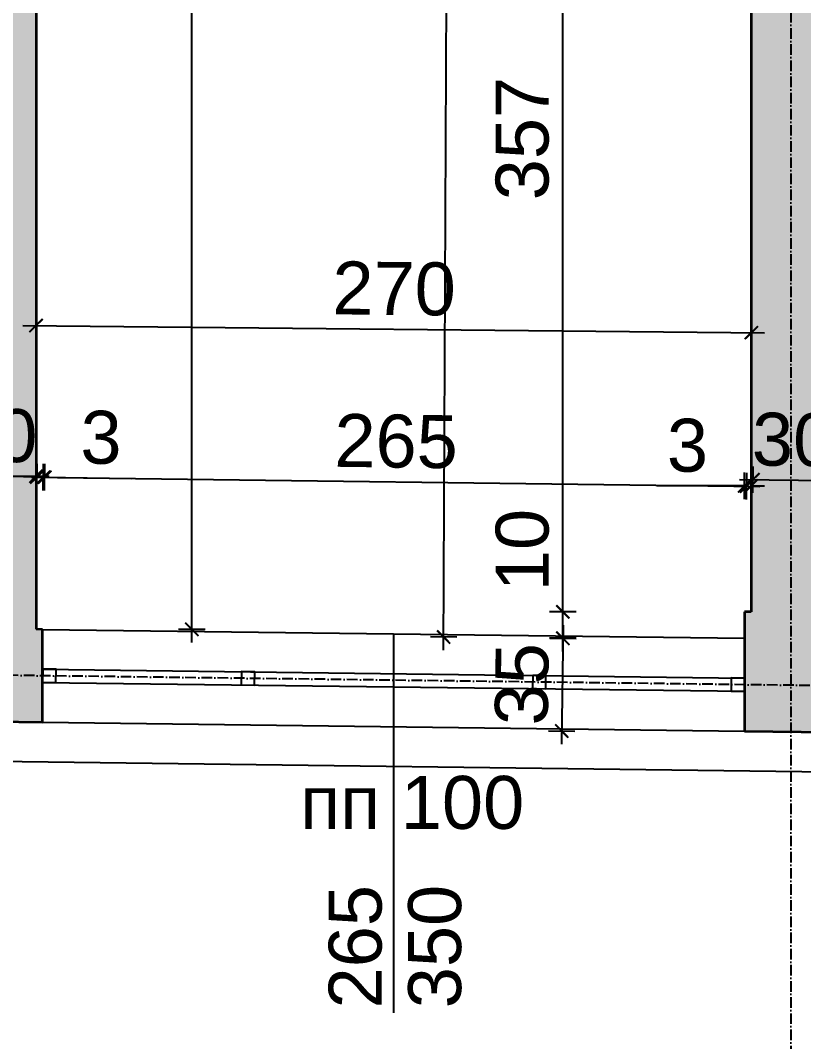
# Model space of a CAD drawing. Header units: inches. Extents: x -72385 to 39588, y -6525 to 66685.
# Drawn here: x -45645.7 to -45350.1, y 1086.6 to 1472.3 of the extents above; entities that cross this region are included whole.
import ezdxf

# ---------------------------------------------------------------- set-up
doc = ezdxf.new("R2010")
doc.units = ezdxf.units.IN
doc.header["$MEASUREMENT"] = 0
doc.linetypes.add('DashDot', pattern=[0.6, 0.4, -0.1, 0, -0.1])
for name, color, linetype, lineweight in [('Изгледни линии', 253, 'Continuous', 25), ('Надписи коти външни', 252, 'Continuous', 25), ('Надписи коти вътрешни', 252, 'Continuous', 25), ('Надписи прозорци', 252, 'Continuous', 25), ('Оси', 252, 'DashDot', 25), ('Прозорци', 251, 'Continuous', 25), ('Разрезни линии', 7, 'Continuous', 35), ('Щрих стени', 254, 'Continuous', 25)]:
    doc.layers.add(name, color=color, linetype=linetype, lineweight=lineweight)
doc.styles.add('Arial Regular', font='arial.ttf')
doc.styles.get("Standard").update_dxf_attribs({"font": 'arial.ttf'})
doc.dimstyles.new('Annotative', dxfattribs={"dimscale": 0, "dimtxt": 20, "dimasz": 5, "dimexe": 5, "dimexo": 5, "dimgap": 5, "dimtad": 1, "dimdec": 0, "dimzin": 0, "dimdsep": 46, "dimtxsty": 'Standard', "dimblk": 'ARCHTICK', "dimcen": 5, "dimdle": 5, "dimadec": 0, "dimazin": 0, "dimtfac": 1, "dimtdec": 0, "dimtofl": 0, "dimtmove": 0, "dimatfit": 3, "dimldrblk": 'ARCHTICK', "dimfxl": 5, "dimfxlon": 1, "dimtolj": 1, "dimtzin": 0, "dimarcsym": 1})

# ---------------------------------------------------------------- blocks, each defined once
blk = doc.blocks.new('_ArchTick')
at = {"color": 0, "linetype": 'ByBlock', "const_width": 0.15}
blk.add_lwpolyline([(-0.5, -0.5), (0.5, 0.5)], dxfattribs=at)
blk = doc.blocks.new('*D1824')
at = {"layer": 'Defpoints', "color": 0, "ltscale": 50, "transparency": 16777216}
for p in [(-45639.84, 1809.88), (-45581.02, 1809.88), (-45639.96, 1242.34)]:
    blk.add_point(p, dxfattribs=at)
at = {"layer": 'Надписи коти вътрешни', "color": 0, "lineweight": -2, "ltscale": 50, "transparency": 16777216}
for p, q in [((-45581.02, 1237.34), (-45581.02, 1814.88)), ((-45586.02, 1809.88), (-45576.02, 1809.88)), ((-45586.02, 1242.34), (-45576.02, 1242.34))]:
    blk.add_line(p, q, dxfattribs=at)
at = {"layer": 'Надписи коти вътрешни', "color": 0, "lineweight": -2, "ltscale": 50, "transparency": 16777216, "xscale": 5, "yscale": 5, "zscale": 5}
for p, rotation in [((-45581.02, 1809.88), 90), ((-45581.02, 1242.34), 270)]:
    blk.add_blockref('_ArchTick', p, dxfattribs=dict(at, rotation=rotation))
at = {"layer": 'Надписи коти вътрешни', "color": 0, "ltscale": 50, "transparency": 16777216, "insert": (-45596.24, 1526.11), "char_height": 20, "attachment_point": 5, "rotation": 90}
blk.add_mtext('\\A1;568', dxfattribs=at)
blk = doc.blocks.new('*D8049')
at = {"layer": 'Defpoints', "color": 0, "ltscale": 50, "transparency": 16777216}
for p in [(-45440.97, 1248.93), (-45372.59, 1248.93), (-45372.34, 1238.93)]:
    blk.add_point(p, dxfattribs=at)
at = {"layer": 'Надписи коти вътрешни', "color": 0, "lineweight": -2, "ltscale": 50, "transparency": 16777216}
for p, q in [((-45440.97, 1248.93), (-45440.97, 1290.63)), ((-45435.97, 1248.93), (-45445.97, 1248.93)), ((-45440.97, 1233.93), (-45440.97, 1248.93)), ((-45435.97, 1238.93), (-45445.97, 1238.93))]:
    blk.add_line(p, q, dxfattribs=at)
at = {"layer": 'Надписи коти вътрешни', "color": 0, "lineweight": -2, "ltscale": 50, "transparency": 16777216, "xscale": 5, "yscale": 5, "zscale": 5}
for p, rotation in [((-45440.97, 1248.93), 90), ((-45440.97, 1238.93), 270)]:
    blk.add_blockref('_ArchTick', p, dxfattribs=dict(at, rotation=rotation))
at = {"layer": 'Надписи коти вътрешни', "color": 0, "ltscale": 50, "transparency": 16777216, "insert": (-45456.18, 1272.28), "char_height": 20, "attachment_point": 5, "rotation": 90}
blk.add_mtext('\\A1;10', dxfattribs=at)
blk = doc.blocks.new('*D1825')
at = {"layer": 'Defpoints', "color": 0, "ltscale": 50, "transparency": 16777216}
for p in [(-45440.97, 1606.43), (-45369.84, 1606.43), (-45372.66, 1248.93)]:
    blk.add_point(p, dxfattribs=at)
at = {"layer": 'Надписи коти вътрешни', "color": 0, "lineweight": -2, "ltscale": 50, "transparency": 16777216}
for p, q in [((-45440.97, 1243.93), (-45440.97, 1611.43)), ((-45435.97, 1606.43), (-45445.97, 1606.43)), ((-45435.97, 1248.93), (-45445.97, 1248.93))]:
    blk.add_line(p, q, dxfattribs=at)
at = {"layer": 'Надписи коти вътрешни', "color": 0, "lineweight": -2, "ltscale": 50, "transparency": 16777216, "xscale": 5, "yscale": 5, "zscale": 5}
for p, rotation in [((-45440.97, 1606.43), 90), ((-45440.97, 1248.93), 270)]:
    blk.add_blockref('_ArchTick', p, dxfattribs=dict(at, rotation=rotation))
at = {"layer": 'Надписи коти вътрешни', "color": 0, "ltscale": 50, "transparency": 16777216, "insert": (-45456.19, 1427.68), "char_height": 20, "attachment_point": 5, "rotation": 90}
blk.add_mtext('\\A1;357', dxfattribs=at)
blk = doc.blocks.new('*D1826')
at = {"layer": 'Defpoints', "color": 0, "ltscale": 50, "transparency": 16777216}
for p in [(-45483.45, 1806.94), (-45369.84, 1806.44), (-45372.34, 1238.93)]:
    blk.add_point(p, dxfattribs=at)
at = {"layer": 'Надписи коти вътрешни', "color": 0, "lineweight": -2, "ltscale": 50, "transparency": 16777216}
for p, q in [((-45485.97, 1234.43), (-45483.42, 1811.94)), ((-45478.45, 1806.92), (-45488.45, 1806.97)), ((-45480.95, 1239.41), (-45490.95, 1239.45))]:
    blk.add_line(p, q, dxfattribs=at)
at = {"layer": 'Надписи коти вътрешни', "color": 0, "lineweight": -2, "ltscale": 50, "transparency": 16777216, "xscale": 5, "yscale": 5, "zscale": 5}
for p, rotation in [((-45483.45, 1806.94), 89.74760361467345), ((-45485.95, 1239.43), 269.7476036146735)]:
    blk.add_blockref('_ArchTick', p, dxfattribs=dict(at, rotation=rotation))
at = {"layer": 'Надписи коти вътрешни', "color": 0, "ltscale": 50, "transparency": 16777216, "insert": (-45499.91, 1523.25), "char_height": 20, "attachment_point": 5, "rotation": 89.7476}
blk.add_mtext('\\A1;568', dxfattribs=at)
blk = doc.blocks.new('*D1831')
at = {"layer": 'Defpoints', "color": 0, "ltscale": 50, "transparency": 16777216}
for p in [(-45639.84, 1357.07), (-45369.78, 1354.36), (-45369.78, 1354.36)]:
    blk.add_point(p, dxfattribs=at)
at = {"layer": 'Надписи коти вътрешни', "color": 0, "lineweight": -2, "ltscale": 50, "transparency": 16777216}
for p, q in [((-45639.84, 1357.07), (-45639.79, 1362.07)), ((-45369.78, 1354.36), (-45369.73, 1359.36)), ((-45644.84, 1357.12), (-45364.78, 1354.31))]:
    blk.add_line(p, q, dxfattribs=at)
at = {"layer": 'Надписи коти вътрешни', "color": 0, "lineweight": -2, "ltscale": 50, "transparency": 16777216, "xscale": 5, "yscale": 5, "zscale": 5}
for p, rotation in [((-45639.84, 1357.07), 179.4234329252784), ((-45369.78, 1354.36), 359.4234329252784)]:
    blk.add_blockref('_ArchTick', p, dxfattribs=dict(at, rotation=rotation))
at = {"layer": 'Надписи коти вътрешни', "color": 0, "ltscale": 50, "transparency": 16777216, "insert": (-45504.65, 1370.93), "char_height": 20, "attachment_point": 5, "rotation": 359.4234}
blk.add_mtext('\\A1;270', dxfattribs=at)
blk = doc.blocks.new('*D1857')
at = {"layer": 'Defpoints', "color": 0, "ltscale": 50, "transparency": 16777216}
for p in [(-45371.57, 1296.39), (-45637.34, 1239.8), (-45372.34, 1236.43)]:
    blk.add_point(p, dxfattribs=at)
at = {"layer": 'Надписи коти вътрешни', "color": 0, "lineweight": -2, "ltscale": 50, "transparency": 16777216}
for p, q in [((-45636.64, 1294.77), (-45636.51, 1304.77)), ((-45641.57, 1299.83), (-45366.57, 1296.33)), ((-45371.64, 1291.39), (-45371.51, 1301.39))]:
    blk.add_line(p, q, dxfattribs=at)
at = {"layer": 'Надписи коти вътрешни', "color": 0, "lineweight": -2, "ltscale": 50, "transparency": 16777216, "xscale": 5, "yscale": 5, "zscale": 5}
for p, rotation in [((-45636.57, 1299.77), 179.2706286525478), ((-45371.57, 1296.39), 359.2706286525477)]:
    blk.add_blockref('_ArchTick', p, dxfattribs=dict(at, rotation=rotation))
at = {"layer": 'Надписи коти вътрешни', "color": 0, "ltscale": 50, "transparency": 16777216, "insert": (-45503.88, 1313.29), "char_height": 20, "attachment_point": 5, "rotation": 359.2706}
blk.add_mtext('\\A1;265', dxfattribs=at)
blk = doc.blocks.new('*D1858')
at = {"layer": 'Defpoints', "color": 0, "ltscale": 50, "transparency": 16777216}
for p in [(-45637.02, 1299.77), (-45639.84, 1274.84), (-45637.34, 1274.81)]:
    blk.add_point(p, dxfattribs=at)
at = {"layer": 'Надписи коти вътрешни', "color": 0, "lineweight": -2, "ltscale": 50, "transparency": 16777216}
for p, q in [((-45639.58, 1294.8), (-45639.46, 1304.8)), ((-45637.08, 1294.77), (-45636.96, 1304.77)), ((-45639.52, 1299.8), (-45644.52, 1299.87)), ((-45637.02, 1299.77), (-45603.93, 1299.35))]:
    blk.add_line(p, q, dxfattribs=at)
at = {"layer": 'Надписи коти вътрешни', "color": 0, "lineweight": -2, "ltscale": 50, "transparency": 16777216, "xscale": 5, "yscale": 5, "zscale": 5}
for p, rotation in [((-45639.52, 1299.8), 359.2706286525045), ((-45637.02, 1299.77), 179.2706286525046)]:
    blk.add_blockref('_ArchTick', p, dxfattribs=dict(at, rotation=rotation))
at = {"layer": 'Надписи коти вътрешни', "color": 0, "ltscale": 50, "transparency": 16777216, "insert": (-45615.28, 1314.72), "char_height": 20, "attachment_point": 5, "rotation": 359.2706}
blk.add_mtext('\\A1;3', dxfattribs=at)
blk = doc.blocks.new('*D1859')
at = {"layer": 'Defpoints', "color": 0, "ltscale": 50, "transparency": 16777216}
for p in [(-45372.34, 1296.51), (-45372.34, 1266.43), (-45369.84, 1266.4)]:
    blk.add_point(p, dxfattribs=at)
at = {"layer": 'Надписи коти вътрешни', "color": 0, "lineweight": -2, "ltscale": 50, "transparency": 16777216}
for p, q in [((-45372.34, 1291.51), (-45372.34, 1301.51)), ((-45369.84, 1291.51), (-45369.84, 1301.51)), ((-45372.34, 1296.51), (-45405.43, 1296.51)), ((-45369.84, 1296.51), (-45364.84, 1296.51))]:
    blk.add_line(p, q, dxfattribs=at)
at = {"layer": 'Надписи коти вътрешни', "color": 0, "lineweight": -2, "ltscale": 50, "transparency": 16777216, "xscale": 5, "yscale": 5, "zscale": 5}
blk.add_blockref('_ArchTick', (-45372.34, 1296.51), dxfattribs=at)
at = {"layer": 'Надписи коти вътрешни', "color": 0, "lineweight": -2, "ltscale": 50, "transparency": 16777216, "xscale": 5, "yscale": 5, "zscale": 5, "rotation": 180}
blk.add_blockref('_ArchTick', (-45369.84, 1296.51), dxfattribs=at)
at = {"layer": 'Надписи коти вътрешни', "color": 0, "ltscale": 50, "transparency": 16777216, "insert": (-45393.89, 1311.72), "char_height": 20, "attachment_point": 5}
blk.add_mtext('\\A1;3', dxfattribs=at)
blk = doc.blocks.new('*D6364')
at = {"layer": 'Defpoints', "color": 0, "ltscale": 50, "transparency": 16777216}
for p in [(-45672.34, 1207.75), (-45637.34, 1207.3), (-45640.3, 974.82)]:
    blk.add_point(p, dxfattribs=at)
at = {"layer": 'Надписи коти външни', "color": 0, "lineweight": -2, "ltscale": 50, "transparency": 16777216}
for p, q in [((-45675.23, 980.26), (-45675.36, 970.26)), ((-45640.23, 979.82), (-45640.36, 969.82)), ((-45680.3, 975.33), (-45635.3, 974.76))]:
    blk.add_line(p, q, dxfattribs=at)
at = {"layer": 'Надписи коти външни', "color": 0, "lineweight": -2, "ltscale": 50, "transparency": 16777216, "xscale": 5, "yscale": 5, "zscale": 5}
for p, rotation in [((-45675.3, 975.26), 179.2706286525463), ((-45640.3, 974.82), 359.2706286525462)]:
    blk.add_blockref('_ArchTick', p, dxfattribs=dict(at, rotation=rotation))
at = {"layer": 'Надписи коти външни', "color": 0, "ltscale": 50, "transparency": 16777216, "insert": (-45657.6, 990.26), "char_height": 20, "attachment_point": 5, "rotation": 359.2706}
blk.add_mtext('\\A1;35', dxfattribs=at)
blk = doc.blocks.new('*D6365')
at = {"layer": 'Defpoints', "color": 0, "ltscale": 50, "transparency": 16777216}
for p in [(-45637.34, 1207.3), (-45372.34, 1203.93), (-45375.3, 971.45)]:
    blk.add_point(p, dxfattribs=at)
at = {"layer": 'Надписи коти външни', "color": 0, "lineweight": -2, "ltscale": 50, "transparency": 16777216}
for p, q in [((-45640.23, 979.82), (-45640.36, 969.82)), ((-45375.23, 976.44), (-45375.36, 966.45)), ((-45645.3, 974.88), (-45370.3, 971.38))]:
    blk.add_line(p, q, dxfattribs=at)
at = {"layer": 'Надписи коти външни', "color": 0, "lineweight": -2, "ltscale": 50, "transparency": 16777216, "xscale": 5, "yscale": 5, "zscale": 5}
for p, rotation in [((-45640.3, 974.82), 179.2706286525486), ((-45375.3, 971.45), 359.2706286525486)]:
    blk.add_blockref('_ArchTick', p, dxfattribs=dict(at, rotation=rotation))
at = {"layer": 'Надписи коти външни', "color": 0, "ltscale": 50, "transparency": 16777216, "insert": (-45507.6, 988.34), "char_height": 20, "attachment_point": 5, "rotation": 359.2706}
blk.add_mtext('\\A1;265', dxfattribs=at)
blk = doc.blocks.new('*D6366')
at = {"layer": 'Defpoints', "color": 0, "ltscale": 50, "transparency": 16777216}
for p in [(-45372.34, 1203.93), (-45337.34, 1203.48), (-45340.3, 971)]:
    blk.add_point(p, dxfattribs=at)
at = {"layer": 'Надписи коти външни', "color": 0, "lineweight": -2, "ltscale": 50, "transparency": 16777216}
for p, q in [((-45375.23, 976.44), (-45375.36, 966.45)), ((-45340.23, 976), (-45340.36, 966)), ((-45380.3, 971.51), (-45335.3, 970.94))]:
    blk.add_line(p, q, dxfattribs=at)
at = {"layer": 'Надписи коти външни', "color": 0, "lineweight": -2, "ltscale": 50, "transparency": 16777216, "xscale": 5, "yscale": 5, "zscale": 5}
for p, rotation in [((-45375.3, 971.45), 179.2706286525463), ((-45340.3, 971), 359.2706286525462)]:
    blk.add_blockref('_ArchTick', p, dxfattribs=dict(at, rotation=rotation))
at = {"layer": 'Надписи коти външни', "color": 0, "ltscale": 50, "transparency": 16777216, "insert": (-45357.6, 986.44), "char_height": 20, "attachment_point": 5, "rotation": 359.2706}
blk.add_mtext('\\A1;35', dxfattribs=at)
blk = doc.blocks.new('*D6427')
at = {"layer": 'Defpoints', "color": 0, "ltscale": 50, "transparency": 16777216}
for p in [(-52317.34, 1292.34), (-40222.34, 1138.36), (-40226.57, 805.89)]:
    blk.add_point(p, dxfattribs=at)
at = {"layer": 'Надписи коти външни', "color": 0, "lineweight": -2, "ltscale": 50, "transparency": 16777216}
for p, q in [((-52321.51, 964.87), (-52321.63, 954.87)), ((-52326.57, 959.93), (-40221.57, 805.83)), ((-40226.51, 810.89), (-40226.63, 800.89))]:
    blk.add_line(p, q, dxfattribs=at)
at = {"layer": 'Надписи коти външни', "color": 0, "lineweight": -2, "ltscale": 50, "transparency": 16777216, "xscale": 5, "yscale": 5, "zscale": 5}
for p, rotation in [((-52321.57, 959.87), 179.2706286525472), ((-40226.57, 805.89), 359.2706286525473)]:
    blk.add_blockref('_ArchTick', p, dxfattribs=dict(at, rotation=rotation))
at = {"layer": 'Надписи коти външни', "color": 0, "ltscale": 50, "transparency": 16777216, "insert": (-46273.88, 898.09), "char_height": 20, "attachment_point": 5, "rotation": 359.2706}
blk.add_mtext('\\A1;12095', dxfattribs=at)
blk = doc.blocks.new('*D7982')
at = {"layer": 'Defpoints', "color": 0, "ltscale": 10, "transparency": 16777216}
for p in [(-45339.2, 1298.48), (-45369.84, 1248.9), (-45339.84, 1248.52)]:
    blk.add_point(p, dxfattribs=at)
at = {"layer": 'Надписи коти вътрешни', "color": 0, "lineweight": -2, "ltscale": 10, "transparency": 16777216}
for p, q in [((-45369.26, 1293.86), (-45369.14, 1303.86)), ((-45339.26, 1293.48), (-45339.14, 1303.48)), ((-45374.2, 1298.93), (-45334.2, 1298.42))]:
    blk.add_line(p, q, dxfattribs=at)
at = {"layer": 'Надписи коти вътрешни', "color": 0, "lineweight": -2, "ltscale": 10, "transparency": 16777216, "xscale": 5, "yscale": 5, "zscale": 5}
for p, rotation in [((-45369.2, 1298.86), 179.2706286525463), ((-45339.2, 1298.48), 359.2706286525462)]:
    blk.add_blockref('_ArchTick', p, dxfattribs=dict(at, rotation=rotation))
at = {"layer": 'Надписи коти вътрешни', "color": 0, "ltscale": 10, "transparency": 16777216, "insert": (-45354.01, 1313.89), "char_height": 20, "attachment_point": 5, "rotation": 359.2706}
blk.add_mtext('\\A1;30', dxfattribs=at)
blk = doc.blocks.new('*D7983')
at = {"layer": 'Defpoints', "color": 0, "ltscale": 10, "transparency": 16777216}
for p in [(-45639.84, 1300.13), (-45669.84, 1242.72), (-45639.84, 1242.72)]:
    blk.add_point(p, dxfattribs=at)
at = {"layer": 'Надписи коти вътрешни', "color": 0, "lineweight": -2, "ltscale": 10, "transparency": 16777216}
for p, q in [((-45669.84, 1295.13), (-45669.84, 1305.13)), ((-45639.84, 1295.13), (-45639.84, 1305.13)), ((-45674.84, 1300.13), (-45634.84, 1300.13))]:
    blk.add_line(p, q, dxfattribs=at)
at = {"layer": 'Надписи коти вътрешни', "color": 0, "lineweight": -2, "ltscale": 10, "transparency": 16777216, "xscale": 5, "yscale": 5, "zscale": 5, "rotation": 180}
blk.add_blockref('_ArchTick', (-45669.84, 1300.13), dxfattribs=at)
at = {"layer": 'Надписи коти вътрешни', "color": 0, "lineweight": -2, "ltscale": 10, "transparency": 16777216, "xscale": 5, "yscale": 5, "zscale": 5}
blk.add_blockref('_ArchTick', (-45639.84, 1300.13), dxfattribs=at)
at = {"layer": 'Надписи коти вътрешни', "color": 0, "ltscale": 10, "transparency": 16777216, "insert": (-45654.84, 1315.34), "char_height": 20, "attachment_point": 5}
blk.add_mtext('\\A1;30', dxfattribs=at)
blk = doc.blocks.new('*D8070')
at = {"layer": 'Defpoints', "color": 0, "ltscale": 10, "transparency": 16777216}
for p in [(-45481.93, 1239.45), (-45482.37, 1204.45), (-45441.36, 1203.93)]:
    blk.add_point(p, dxfattribs=at)
at = {"layer": 'Надписи коти вътрешни', "color": 0, "lineweight": -2, "ltscale": 10, "transparency": 16777216}
for p, q in [((-45440.85, 1243.93), (-45441.42, 1198.93)), ((-45445.91, 1238.99), (-45435.91, 1238.86)), ((-45446.36, 1204), (-45436.36, 1203.87))]:
    blk.add_line(p, q, dxfattribs=at)
at = {"layer": 'Надписи коти вътрешни', "color": 0, "lineweight": -2, "ltscale": 10, "transparency": 16777216, "xscale": 5, "yscale": 5, "zscale": 5}
for p, rotation in [((-45440.91, 1238.93), 89.2706286525334), ((-45441.36, 1203.93), 269.2706286525334)]:
    blk.add_blockref('_ArchTick', p, dxfattribs=dict(at, rotation=rotation))
at = {"layer": 'Надписи коти вътрешни', "color": 0, "ltscale": 10, "transparency": 16777216, "insert": (-45456.35, 1221.62), "char_height": 20, "attachment_point": 5, "rotation": 89.2706}
blk.add_mtext('\\A1;35', dxfattribs=at)

msp = doc.modelspace()

# ---------------------------------------------------------------- hatches: boundary and pattern name
at = {"layer": 'Щрих стени', "ltscale": 10}
h = msp.add_hatch(color=256, dxfattribs=at)
h.dxf.hatch_style = 1
h.paths.add_polyline_path([(-47202.34, 2224.8), (-47139.84, 2224.01), (-47139.84, 2429.03), (-47039.84, 2427.75), (-47039.84, 2457.75), (-47139.84, 2459.03), (-47139.84, 3016.57), (-47137.34, 3016.54), (-47137.34, 3061.54), (-47202.34, 3062.37)])
h.paths.add_polyline_path([(-46749.84, 2424.06), (-46749.84, 2454.06), (-46839.84, 2455.21), (-46839.84, 3022.75), (-46837.34, 3022.72), (-46837.34, 3057.73), (-46872.34, 3058.17), (-46872.34, 3023.17), (-46869.84, 3023.14), (-46869.84, 2455.59), (-46939.84, 2456.48), (-46939.84, 2426.48)])
h.paths.add_polyline_path([(-46539.84, 2421.39), (-46539.84, 3006.43), (-46537.34, 3006.4), (-46537.34, 3073.91), (-46572.34, 3074.35), (-46572.34, 3006.85), (-46569.84, 3006.82), (-46569.84, 2471.77), (-46589.84, 2472.03), (-46589.84, 2452.03), (-46649.84, 2452.79), (-46649.84, 2422.79)])
h.paths.add_polyline_path([(-46349.84, 2448.97), (-46349.84, 2814), (-46159.84, 2811.58), (-46159.84, 2446.55), (-46179.84, 2446.81), (-46179.84, 2416.8), (-46129.84, 2416.17), (-46129.84, 2841.2), (-46379.84, 2844.38), (-46379.84, 2419.35), (-46339.84, 2418.84), (-46339.84, 2448.84)])
h.paths.add_polyline_path([(-46379.84, 3004.4), (-46349.84, 3004.02), (-46349.84, 3071.52), (-46379.84, 3071.9)])
h.paths.add_polyline_path([(-46129.84, 3068.72), (-46159.84, 3069.1), (-46159.84, 3001.6), (-46129.84, 3001.21)])
h.paths.add_polyline_path([(-45937.34, 3066.27), (-45972.34, 3066.72), (-45972.34, 2999.21), (-45969.84, 2999.18), (-45969.84, 2414.13), (-45909.84, 2413.37), (-45909.84, 2443.37), (-45919.84, 2443.5), (-45919.84, 2463.5), (-45939.84, 2463.75), (-45939.84, 2563.76), (-45909.84, 2563.38), (-45909.84, 2578.38), (-45939.84, 2578.76), (-45939.84, 2668.77), (-45804.84, 2667.05), (-45804.84, 2577.04), (-45809.84, 2577.11), (-45809.84, 2562.11), (-45804.84, 2562.04), (-45804.84, 2442.03), (-45809.84, 2442.1), (-45809.84, 2412.09), (-45779.84, 2411.71), (-45779.84, 2441.71), (-45789.84, 2441.84), (-45789.84, 2666.86), (-45779.84, 2666.73), (-45779.84, 2681.73), (-45939.84, 2683.77), (-45939.84, 2998.8), (-45937.34, 2998.76)])
h.paths.add_polyline_path([(-45669.84, 2680.33), (-45679.84, 2680.46), (-45679.84, 2665.46), (-45669.84, 2665.33), (-45669.84, 2440.31), (-45679.84, 2440.44), (-45679.84, 2410.44), (-45549.84, 2408.78), (-45549.84, 2438.79), (-45639.84, 2439.93), (-45639.84, 3007.48), (-45637.34, 3007.45), (-45637.34, 3042.45), (-45672.34, 3042.89), (-45672.34, 3007.89), (-45669.84, 3007.86)])
h.paths.add_polyline_path([(-45449.84, 2437.51), (-45449.84, 2407.51), (-45369.84, 2406.49), (-45369.84, 2366.49), (-45339.84, 2366.11), (-45339.84, 2418.61), (-45319.84, 2418.36), (-45319.84, 2443.36), (-45339.84, 2443.61), (-45339.84, 2993.66), (-45337.34, 2993.63), (-45337.34, 3038.63), (-45372.34, 3039.08), (-45372.34, 2994.07), (-45369.84, 2994.04), (-45369.84, 2436.49)])
h.paths.add_polyline_path([(-45369.84, 1736.44), (-45429.84, 1737.2), (-45429.84, 1607.19), (-45369.84, 1606.43), (-45369.84, 1248.9), (-45372.34, 1248.93), (-45372.34, 1203.93), (-45337.34, 1203.48), (-45337.34, 1248.48), (-45339.84, 1248.52), (-45339.84, 1798.56), (-45319.84, 1798.31), (-45319.84, 1828.31), (-45339.84, 1828.56), (-45339.84, 1978.58), (-45314.84, 1978.26), (-45314.84, 1983.26), (-45339.84, 1983.58), (-45339.84, 2026.08), (-45369.84, 2026.46), (-45369.84, 1846.45), (-45389.84, 1846.7), (-45389.84, 1836.7), (-45449.84, 1837.46), (-45449.84, 1807.46), (-45369.84, 1806.44)])
h.paths.add_polyline_path([(-45669.84, 1242.72), (-45672.34, 1242.75), (-45672.34, 1207.75), (-45637.34, 1207.3), (-45637.34, 1242.3), (-45639.84, 1242.33), (-45639.84, 1809.88), (-45549.84, 1808.74), (-45549.84, 1838.74), (-46049.84, 1845.1), (-46049.84, 1815.1), (-45669.84, 1810.26)])
h.paths.add_polyline_path([(-46572.34, 1821.75), (-46572.34, 1796.75), (-46537.34, 1796.3), (-46537.34, 1821.31), (-46149.84, 1816.37), (-46149.84, 1846.38), (-46649.84, 1852.74), (-46649.84, 1822.74)])
h.paths.add_polyline_path([(-46839.84, 1825.16), (-46749.84, 1824.01), (-46749.84, 1854.01), (-46949.84, 1856.56), (-46949.84, 1826.56), (-46869.84, 1825.54), (-46869.84, 1257.99), (-46872.34, 1258.03), (-46872.34, 1223.02), (-46837.34, 1222.58), (-46837.34, 1257.58), (-46839.84, 1257.61)])
h.paths.add_polyline_path([(-47139.84, 1828.98), (-47049.84, 1827.83), (-47049.84, 1857.83), (-47119.84, 1858.72), (-47119.84, 1868.73), (-47139.84, 1868.98), (-47139.84, 2064), (-47202.34, 2064.79), (-47202.34, 1849.77), (-47212.34, 1849.9), (-47212.34, 1829.9), (-47202.34, 1829.77), (-47202.34, 1227.22), (-47137.34, 1226.4), (-47137.34, 1271.4), (-47139.84, 1271.43)])
h.paths.add_polyline_path([(-46537.34, 1218.76), (-46537.34, 1253.76), (-46572.34, 1254.21), (-46572.34, 1219.2)])
h.paths.add_polyline_path([(-46272.34, 1215.38), (-46237.34, 1214.94), (-46237.34, 1299.95), (-46272.34, 1300.39)])
h.paths.add_polyline_path([(-45972.34, 1246.57), (-45972.34, 1211.56), (-45937.34, 1211.12), (-45937.34, 1246.12)], flags=17)

# ---------------------------------------------------------------- linework, layer by layer
at = {"layer": 'Изгледни линии', "ltscale": 50}
for p, q in [((-45637.34, 1242.3), (-45372.34, 1238.93)), ((-47152.34, 1211.59), (-40527.34, 1127.25)), ((-45637.34, 1207.3), (-45372.34, 1203.93))]:
    msp.add_line(p, q, dxfattribs=at)
at = {"layer": 'Надписи прозорци', "ltscale": 50}
msp.add_line((-45504.84, 1240.62), (-45504.84, 1097.47), dxfattribs=at)
at = {"layer": 'Оси', "ltscale": 10}
for p, q in [((-45354.84, 3421.38), (-45354.84, 821.17)), ((-39839.84, 1151), (-52699.84, 1314.71))]:
    msp.add_line(p, q, dxfattribs=at)
at = {"layer": 'Прозорци', "ltscale": 50}
for p, q in [((-45637.34, 1227.3), (-45372.34, 1223.93)), ((-45637.34, 1222.3), (-45372.34, 1218.93))]:
    msp.add_line(p, q, dxfattribs=at)
for points in [[(-45637.34, 1222.3), (-45632.34, 1222.24), (-45632.27, 1227.24), (-45637.27, 1227.3), (-45637.34, 1222.3)], [(-45562.35, 1221.35), (-45557.35, 1221.28), (-45557.29, 1226.28), (-45562.29, 1226.35), (-45562.35, 1221.35)], [(-45452.39, 1219.95), (-45447.39, 1219.88), (-45447.33, 1224.88), (-45452.32, 1224.95), (-45452.39, 1219.95)], [(-45377.4, 1219), (-45372.4, 1218.93), (-45372.34, 1223.93), (-45377.34, 1224), (-45377.4, 1219)]]:
    msp.add_lwpolyline(points, dxfattribs=at)
at = {"layer": 'Разрезни линии', "ltscale": 50}
for p, q in [((-45639.84, 1809.88), (-45639.84, 1242.33)), ((-45369.84, 1606.43), (-45369.84, 1248.9)), ((-45372.34, 1248.93), (-45372.34, 1203.93)), ((-45369.84, 1248.9), (-45372.34, 1248.93)), ((-45637.34, 1242.3), (-45639.84, 1242.33)), ((-45637.34, 1207.3), (-45637.34, 1242.3)), ((-45672.34, 1207.75), (-45637.34, 1207.3)), ((-45372.34, 1203.93), (-45337.34, 1203.48))]:
    msp.add_line(p, q, dxfattribs=at)

# ---------------------------------------------------------------- texts
at = {"layer": 'Надписи прозорци', "ltscale": 100, "insert": (-45540.15, 1186.97), "char_height": 20, "width": 180.4891, "attachment_point": 1, "style": 'Arial Regular'}
msp.add_mtext('пп 100', dxfattribs=at)
at = {"layer": 'Надписи прозорци', "ltscale": 100, "char_height": 20, "width": 180.4891, "attachment_point": 3, "rotation": 90, "style": 'Arial Regular'}
for s, insert in [('265', (-45529.35, 1145.76)), ('350', (-45499.35, 1145.84))]:
    msp.add_mtext(s, dxfattribs=dict(at, insert=insert))

# ---------------------------------------------------------------- dimensions: what is measured, and where the dimension line sits
at = {"layer": 'Надписи коти външни', "ltscale": 50}
dim = msp.add_aligned_dim(p1=(-52317.34, 1292.34), p2=(-40222.34, 1138.36), distance=-332.5, text='12095', dimstyle='Annotative', override={"dimscale": 0, "dimtix": 0, "dimtofl": 0, "dimtmove": 0, "dimatfit": 3}, dxfattribs=at)
dim.commit()
dim.dimension.update_dxf_attribs({"geometry": '*D6427', "text_midpoint": (-46273.88, 898.09)})
for base, p1, p2, picture, middle in [((-45640.3, 974.82), (-45672.34, 1207.75), (-45637.34, 1207.3), '*D6364', (-45657.8, 975.04)), ((-45340.3, 971), (-45372.34, 1203.93), (-45337.34, 1203.48), '*D6366', (-45357.8, 971.22))]:
    dim = msp.add_linear_dim(base=base, p1=p1, p2=p2, angle=359.2706, dimstyle='Annotative', override={"dimscale": 0, "dimtix": 0, "dimtofl": 0, "dimtmove": 0, "dimatfit": 3}, dxfattribs=at)
    dim.commit()
    dim.dimension.update_dxf_attribs({"geometry": picture, "text_midpoint": middle, "dimtype": 129})
dim = msp.add_aligned_dim(p1=(-45637.34, 1207.3), p2=(-45372.34, 1203.93), distance=-232.5, dimstyle='Annotative', override={"dimscale": 0, "dimtix": 0, "dimtofl": 0, "dimtmove": 0, "dimatfit": 3}, dxfattribs=at)
dim.commit()
dim.dimension.update_dxf_attribs({"geometry": '*D6365', "text_midpoint": (-45507.6, 988.34)})
at = {"layer": 'Надписи коти вътрешни', "ltscale": 50}
for base, p1, p2, picture, middle in [((-45581.02, 1809.88), (-45639.96, 1242.34), (-45639.84, 1809.88), '*D1824', (-45596.24, 1526.11)), ((-45440.97, 1606.4273), (-45372.6556, 1248.9342), (-45369.8373, 1606.4273), '*D1825', (-45456.1883, 1427.6808))]:
    dim = msp.add_linear_dim(base=base, p1=p1, p2=p2, angle=90, dimstyle='Annotative', override={"dimscale": 0, "dimtix": 0, "dimtofl": 0, "dimtmove": 0, "dimatfit": 3}, dxfattribs=at)
    dim.commit()
    dim.dimension.update_dxf_attribs({"geometry": picture, "text_midpoint": middle})
for p1, p2, distance, picture, middle in [((-45372.34, 1238.93), (-45369.84, 1806.44), 113.61, '*D1826', (-45499.91, 1523.25)), ((-45639.84, 1357.07), (-45369.78, 1354.36), 0, '*D1831', (-45504.65, 1370.93)), ((-45639.84, 1274.84), (-45637.34, 1274.81), 24.97, '*D1858', (-45615.28, 1314.72)), ((-45637.34, 1239.8), (-45372.34, 1236.43), 59.97, '*D1857', (-45503.88, 1313.29))]:
    dim = msp.add_aligned_dim(p1=p1, p2=p2, distance=distance, dimstyle='Annotative', override={"dimscale": 0, "dimtix": 0, "dimtofl": 0, "dimtmove": 0, "dimatfit": 3}, dxfattribs=at)
    dim.commit()
    dim.dimension.update_dxf_attribs({"geometry": picture, "text_midpoint": middle})
at = {"layer": 'Надписи коти вътрешни', "ltscale": 10}
for base, p1, p2, angle, picture, middle in [((-45639.84, 1300.13), (-45669.84, 1242.72), (-45639.84, 1242.72), 0, '*D7983', (-45654.84, 1300.13)), ((-45339.2, 1298.48), (-45369.84, 1248.9), (-45339.84, 1248.52), 359.2706, '*D7982', (-45354.2, 1298.67)), ((-45441.36, 1203.93), (-45481.93, 1239.45), (-45482.37, 1204.45), 269.2706, '*D8070', (-45441.14, 1221.43))]:
    dim = msp.add_linear_dim(base=base, p1=p1, p2=p2, angle=angle, dimstyle='Annotative', override={"dimscale": 0, "dimtix": 0, "dimtofl": 0, "dimtmove": 0, "dimatfit": 3}, dxfattribs=at)
    dim.commit()
    dim.dimension.update_dxf_attribs({"geometry": picture, "text_midpoint": middle, "dimtype": 129})
at = {"layer": 'Надписи коти вътрешни', "ltscale": 50}
dim = msp.add_linear_dim(base=(-45372.33731907, 1296.50558291), p1=(-45369.83731907, 1266.39977337), p2=(-45372.33731907, 1266.43159992), dimstyle='Annotative', override={"dimscale": 0, "dimtix": 0, "dimtofl": 0, "dimtmove": 0, "dimatfit": 3}, dxfattribs=at)
dim.commit()
dim.dimension.update_dxf_attribs({"geometry": '*D1859', "text_midpoint": (-45393.88575018, 1311.72386395)})
dim = msp.add_linear_dim(base=(-45440.97, 1248.93), p1=(-45372.34, 1238.93), p2=(-45372.59, 1248.93), angle=90, dimstyle='Annotative', override={"dimscale": 0, "dimtix": 0, "dimtofl": 0, "dimtmove": 0, "dimatfit": 3}, dxfattribs=at)
dim.commit()
dim.dimension.update_dxf_attribs({"geometry": '*D8049', "text_midpoint": (-45440.97, 1272.28), "dimtype": 128})

doc.saveas('drawing.dxf')
